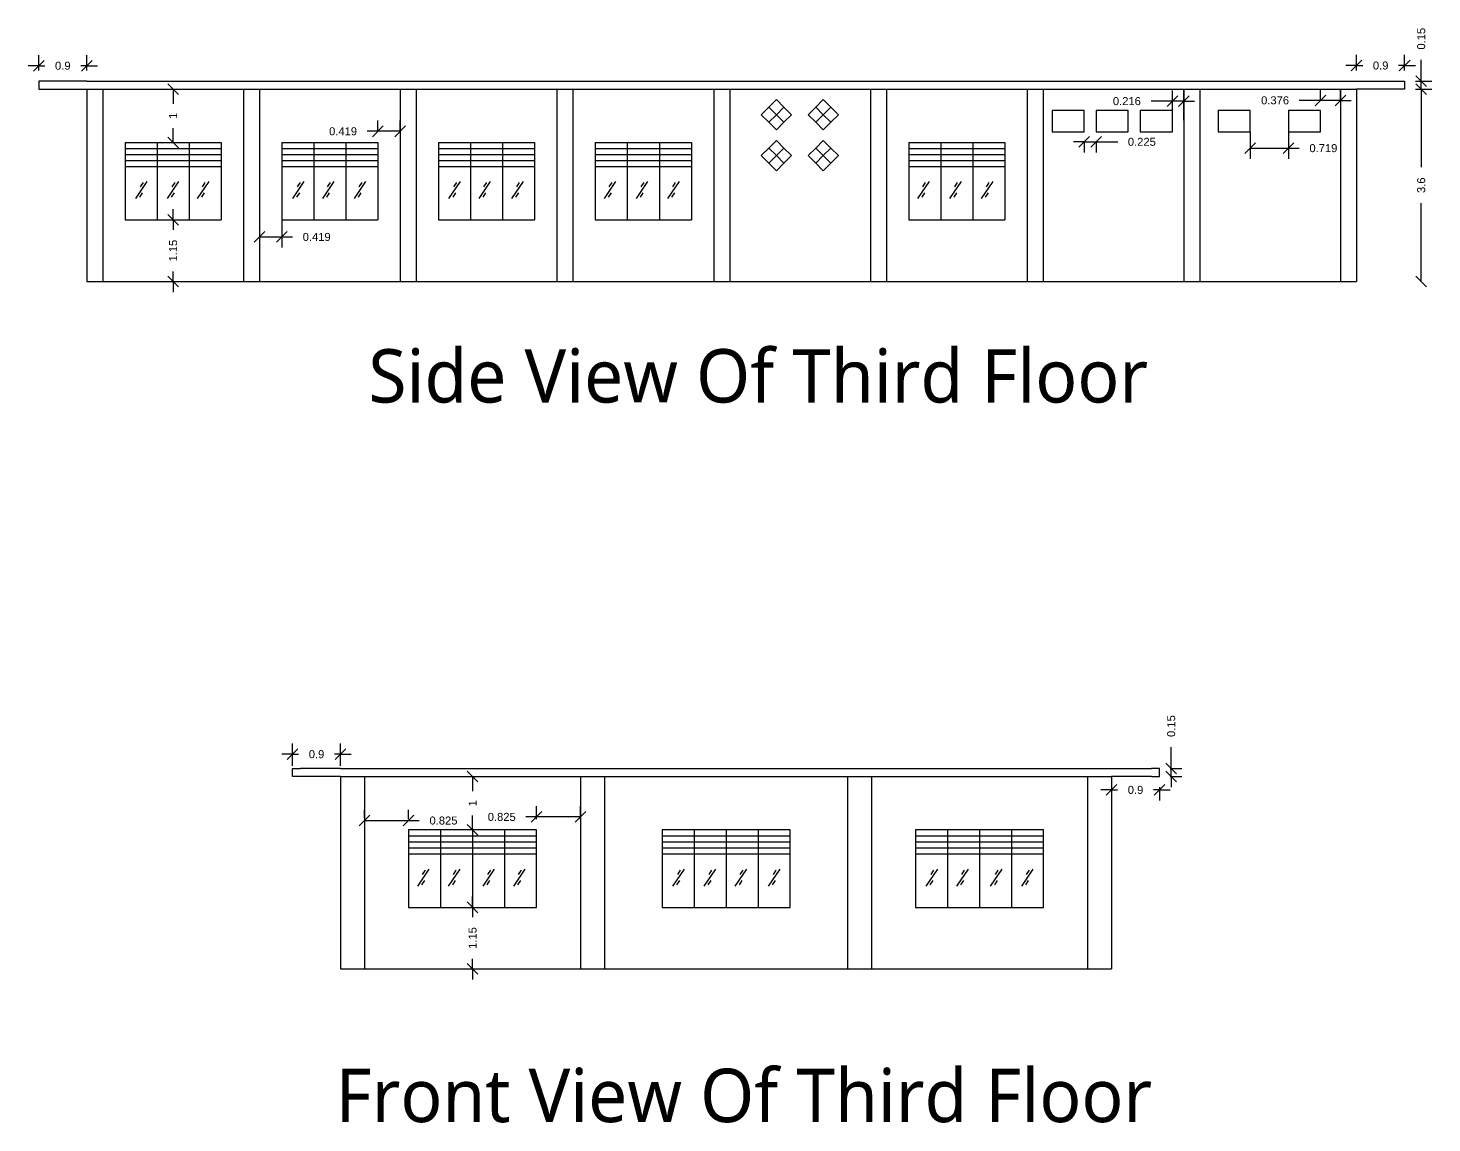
# Model space of a CAD drawing. Header units: millimetres. Extents: x 4123.3 to 4149.6, y 1802.2 to 1846.1.
# Drawn here: x 4123.33 to 4149.64, y 1802.24 to 1822.74 of the extents above; entities that cross this region are included whole.
import ezdxf

# ---------------------------------------------------------------- set-up
doc = ezdxf.new("R2010")
doc.units = ezdxf.units.MM
doc.styles.add('Annotative', font='arial.ttf')
doc.styles.get("Standard").update_dxf_attribs({"font": 'arial.ttf'})
doc.dimstyles.new('Dim 2', dxfattribs={"dimtxt": 0.15, "dimasz": 0.2, "dimexe": 0.2, "dimexo": 0.2, "dimgap": 0.2, "dimtad": 0, "dimdec": 3, "dimdsep": 46, "dimtxsty": 'Annotative', "dimblk": 'OBLIQUE', "dimcen": 1, "dimadec": 0, "dimazin": 0, "dimtfac": 1, "dimtdec": 3, "dimtmove": 0, "dimatfit": 3, "dimfxl": 1, "dimarcsym": 0})

# ---------------------------------------------------------------- blocks, each defined once
blk = doc.blocks.new('_Oblique')
at = {"color": 0, "linetype": 'ByBlock', "lineweight": -2}
blk.add_line((-0.5, -0.5), (0.5, 0.5), dxfattribs=at)
blk = doc.blocks.new('*D83')
at = {"color": 0, "lineweight": -2, "transparency": 16777216}
for p, q in [((4126.047, 1819.151), (4126.047, 1819.351)), ((4126.047, 1819.151), (4126.047, 1818.964)), ((4126.047, 1818.001), (4126.047, 1818.187)), ((4126.047, 1818.001), (4126.047, 1817.801))]:
    blk.add_line(p, q, dxfattribs=at)
at = {"layer": 'Defpoints', "color": 0, "transparency": 16777216}
for p in [(4126.047, 1819.151), (4126.047, 1818.001), (4126.047, 1818.001)]:
    blk.add_point(p, dxfattribs=at)
at = {"color": 0, "lineweight": -2, "transparency": 16777216, "xscale": 0.2, "yscale": 0.2, "zscale": 0.2}
for p, rotation in [((4126.047, 1819.151), 270), ((4126.047, 1818.001), 90)]:
    blk.add_blockref('_Oblique', p, dxfattribs=dict(at, rotation=rotation))
at = {"color": 0, "transparency": 16777216, "insert": (4126.047, 1818.576), "char_height": 0.15, "attachment_point": 5, "rotation": 90, "style": 'Annotative'}
blk.add_mtext('1.15', dxfattribs=at)
blk = doc.blocks.new('*D66')
at = {"color": 0, "lineweight": -2, "transparency": 16777216}
for p, q in [((4126.047, 1821.601), (4126.047, 1821.328)), ((4126.047, 1820.601), (4126.047, 1820.873))]:
    blk.add_line(p, q, dxfattribs=at)
at = {"layer": 'Defpoints', "color": 0, "transparency": 16777216}
for p in [(4126.047, 1821.601), (4126.047, 1821.601), (4126.047, 1820.601)]:
    blk.add_point(p, dxfattribs=at)
at = {"color": 0, "lineweight": -2, "transparency": 16777216, "xscale": 0.2, "yscale": 0.2, "zscale": 0.2}
for p, rotation in [((4126.047, 1821.601), 90), ((4126.047, 1820.601), 270)]:
    blk.add_blockref('_Oblique', p, dxfattribs=dict(at, rotation=rotation))
at = {"color": 0, "transparency": 16777216, "insert": (4126.047, 1821.101), "char_height": 0.15, "attachment_point": 5, "rotation": 90, "style": 'Annotative'}
blk.add_mtext('1', dxfattribs=at)
blk = doc.blocks.new('*D67')
at = {"color": 0, "lineweight": -2, "transparency": 16777216}
for p, q in [((4123.529, 1821.951), (4123.529, 1822.239)), ((4124.429, 1821.951), (4124.429, 1822.239)), ((4123.529, 1822.039), (4123.329, 1822.039)), ((4123.529, 1822.039), (4123.642, 1822.039)), ((4124.429, 1822.039), (4124.315, 1822.039)), ((4124.429, 1822.039), (4124.629, 1822.039))]:
    blk.add_line(p, q, dxfattribs=at)
at = {"layer": 'Defpoints', "color": 0, "transparency": 16777216}
for p in [(4123.529, 1822.039), (4123.529, 1821.751), (4124.429, 1821.751)]:
    blk.add_point(p, dxfattribs=at)
at = {"color": 0, "lineweight": -2, "transparency": 16777216, "xscale": 0.2, "yscale": 0.2, "zscale": 0.2}
blk.add_blockref('_Oblique', (4123.529, 1822.039), dxfattribs=at)
at = {"color": 0, "lineweight": -2, "transparency": 16777216, "xscale": 0.2, "yscale": 0.2, "zscale": 0.2, "rotation": 180}
blk.add_blockref('_Oblique', (4124.429, 1822.039), dxfattribs=at)
at = {"color": 0, "transparency": 16777216, "insert": (4123.979, 1822.039), "char_height": 0.15, "attachment_point": 5, "style": 'Annotative'}
blk.add_mtext('0.9', dxfattribs=at)
blk = doc.blocks.new('*D68')
at = {"color": 0, "lineweight": -2, "transparency": 16777216}
for p, q in [((4148.229, 1821.951), (4148.229, 1822.243)), ((4149.129, 1821.951), (4149.129, 1822.243)), ((4148.229, 1822.043), (4148.029, 1822.043)), ((4148.229, 1822.043), (4148.342, 1822.043)), ((4149.129, 1822.043), (4149.015, 1822.043)), ((4149.129, 1822.043), (4149.329, 1822.043))]:
    blk.add_line(p, q, dxfattribs=at)
at = {"layer": 'Defpoints', "color": 0, "transparency": 16777216}
for p in [(4149.129, 1822.043), (4148.229, 1821.751), (4149.129, 1821.751)]:
    blk.add_point(p, dxfattribs=at)
at = {"color": 0, "lineweight": -2, "transparency": 16777216, "xscale": 0.2, "yscale": 0.2, "zscale": 0.2}
blk.add_blockref('_Oblique', (4148.229, 1822.043), dxfattribs=at)
at = {"color": 0, "lineweight": -2, "transparency": 16777216, "xscale": 0.2, "yscale": 0.2, "zscale": 0.2, "rotation": 180}
blk.add_blockref('_Oblique', (4149.129, 1822.043), dxfattribs=at)
at = {"color": 0, "transparency": 16777216, "insert": (4148.679, 1822.043), "char_height": 0.15, "attachment_point": 5, "style": 'Annotative'}
blk.add_mtext('0.9', dxfattribs=at)
blk = doc.blocks.new('*D69')
at = {"color": 0, "lineweight": -2, "transparency": 16777216}
for p, q in [((4149.44, 1821.751), (4149.44, 1822.151)), ((4149.329, 1821.751), (4149.64, 1821.751)), ((4149.329, 1821.601), (4149.64, 1821.601)), ((4149.44, 1821.601), (4149.44, 1821.751)), ((4149.44, 1821.601), (4149.44, 1821.401))]:
    blk.add_line(p, q, dxfattribs=at)
at = {"layer": 'Defpoints', "color": 0, "transparency": 16777216}
for p in [(4149.129, 1821.751), (4149.129, 1821.601), (4149.44, 1821.751)]:
    blk.add_point(p, dxfattribs=at)
at = {"color": 0, "lineweight": -2, "transparency": 16777216, "xscale": 0.2, "yscale": 0.2, "zscale": 0.2}
for p, rotation in [((4149.44, 1821.751), 270), ((4149.44, 1821.601), 90)]:
    blk.add_blockref('_Oblique', p, dxfattribs=dict(at, rotation=rotation))
at = {"color": 0, "transparency": 16777216, "insert": (4149.44, 1822.546), "char_height": 0.15, "attachment_point": 5, "rotation": 90, "style": 'Annotative'}
blk.add_mtext('0.15', dxfattribs=at)
blk = doc.blocks.new('*D49')
at = {"color": 0, "lineweight": -2, "transparency": 16777216}
for p, q in [((4149.44, 1821.601), (4149.44, 1820.137)), ((4149.44, 1818.001), (4149.44, 1819.464))]:
    blk.add_line(p, q, dxfattribs=at)
at = {"layer": 'Defpoints', "color": 0, "transparency": 16777216}
for p in [(4149.44, 1821.601), (4149.44, 1818.001), (4149.44, 1818.001)]:
    blk.add_point(p, dxfattribs=at)
at = {"color": 0, "lineweight": -2, "transparency": 16777216, "xscale": 0.2, "yscale": 0.2, "zscale": 0.2}
for p, rotation in [((4149.44, 1821.601), 90), ((4149.44, 1818.001), 270)]:
    blk.add_blockref('_Oblique', p, dxfattribs=dict(at, rotation=rotation))
at = {"color": 0, "transparency": 16777216, "insert": (4149.44, 1819.801), "char_height": 0.15, "attachment_point": 5, "rotation": 90, "style": 'Annotative'}
blk.add_mtext('3.6', dxfattribs=at)
blk = doc.blocks.new('*D70')
at = {"color": 0, "lineweight": -2, "transparency": 16777216}
for p, q in [((4127.666, 1819.951), (4127.666, 1818.632)), ((4128.085, 1819.951), (4128.085, 1818.632)), ((4127.666, 1818.832), (4128.085, 1818.832)), ((4128.085, 1818.832), (4128.285, 1818.832))]:
    blk.add_line(p, q, dxfattribs=at)
at = {"layer": 'Defpoints', "color": 0, "transparency": 16777216}
for p in [(4127.666, 1820.151), (4128.085, 1820.151), (4128.085, 1818.832)]:
    blk.add_point(p, dxfattribs=at)
at = {"color": 0, "lineweight": -2, "transparency": 16777216, "xscale": 0.2, "yscale": 0.2, "zscale": 0.2, "rotation": 180}
blk.add_blockref('_Oblique', (4127.666, 1818.832), dxfattribs=at)
at = {"color": 0, "lineweight": -2, "transparency": 16777216, "xscale": 0.2, "yscale": 0.2, "zscale": 0.2}
blk.add_blockref('_Oblique', (4128.085, 1818.832), dxfattribs=at)
at = {"color": 0, "transparency": 16777216, "insert": (4128.738, 1818.832), "char_height": 0.15, "attachment_point": 5, "style": 'Annotative'}
blk.add_mtext('0.419', dxfattribs=at)
blk = doc.blocks.new('*D71')
at = {"color": 0, "lineweight": -2, "transparency": 16777216}
for p, q in [((4129.885, 1820.801), (4129.885, 1821.011)), ((4130.304, 1820.806), (4130.304, 1821.011)), ((4129.885, 1820.811), (4129.685, 1820.811)), ((4130.304, 1820.811), (4129.885, 1820.811))]:
    blk.add_line(p, q, dxfattribs=at)
at = {"layer": 'Defpoints', "color": 0, "transparency": 16777216}
for p in [(4129.885, 1820.811), (4129.885, 1820.601), (4130.304, 1820.606)]:
    blk.add_point(p, dxfattribs=at)
at = {"color": 0, "lineweight": -2, "transparency": 16777216, "xscale": 0.2, "yscale": 0.2, "zscale": 0.2, "rotation": 180}
blk.add_blockref('_Oblique', (4129.885, 1820.811), dxfattribs=at)
at = {"color": 0, "lineweight": -2, "transparency": 16777216, "xscale": 0.2, "yscale": 0.2, "zscale": 0.2}
blk.add_blockref('_Oblique', (4130.304, 1820.811), dxfattribs=at)
at = {"color": 0, "transparency": 16777216, "insert": (4129.232, 1820.811), "char_height": 0.15, "attachment_point": 5, "style": 'Annotative'}
blk.add_mtext('0.419', dxfattribs=at)
blk = doc.blocks.new('*D72')
at = {"color": 0, "lineweight": -2, "transparency": 16777216}
for p, q in [((4143.125, 1820.614), (4142.925, 1820.614)), ((4143.125, 1820.614), (4143.35, 1820.614)), ((4143.125, 1820.601), (4143.125, 1820.414)), ((4143.35, 1820.614), (4143.75, 1820.614)), ((4143.35, 1820.601), (4143.35, 1820.414))]:
    blk.add_line(p, q, dxfattribs=at)
at = {"layer": 'Defpoints', "color": 0, "transparency": 16777216}
for p in [(4143.125, 1820.801), (4143.35, 1820.801), (4143.35, 1820.614)]:
    blk.add_point(p, dxfattribs=at)
at = {"color": 0, "lineweight": -2, "transparency": 16777216, "xscale": 0.2, "yscale": 0.2, "zscale": 0.2}
blk.add_blockref('_Oblique', (4143.125, 1820.614), dxfattribs=at)
at = {"color": 0, "lineweight": -2, "transparency": 16777216, "xscale": 0.2, "yscale": 0.2, "zscale": 0.2, "rotation": 180}
blk.add_blockref('_Oblique', (4143.35, 1820.614), dxfattribs=at)
at = {"color": 0, "transparency": 16777216, "insert": (4144.203, 1820.614), "char_height": 0.15, "attachment_point": 5, "style": 'Annotative'}
blk.add_mtext('0.225', dxfattribs=at)
blk = doc.blocks.new('*D73')
at = {"color": 0, "lineweight": -2, "transparency": 16777216}
for p, q in [((4144.775, 1821.001), (4144.775, 1821.576)), ((4144.991, 1821.019), (4144.991, 1821.576)), ((4144.775, 1821.376), (4144.375, 1821.376)), ((4144.991, 1821.376), (4144.775, 1821.376)), ((4144.991, 1821.376), (4145.191, 1821.376))]:
    blk.add_line(p, q, dxfattribs=at)
at = {"layer": 'Defpoints', "color": 0, "transparency": 16777216}
for p in [(4144.775, 1821.376), (4144.775, 1820.801), (4144.991, 1820.819)]:
    blk.add_point(p, dxfattribs=at)
at = {"color": 0, "lineweight": -2, "transparency": 16777216, "xscale": 0.2, "yscale": 0.2, "zscale": 0.2}
blk.add_blockref('_Oblique', (4144.775, 1821.376), dxfattribs=at)
at = {"color": 0, "lineweight": -2, "transparency": 16777216, "xscale": 0.2, "yscale": 0.2, "zscale": 0.2, "rotation": 180}
blk.add_blockref('_Oblique', (4144.991, 1821.376), dxfattribs=at)
at = {"color": 0, "transparency": 16777216, "insert": (4143.922, 1821.376), "char_height": 0.15, "attachment_point": 5, "style": 'Annotative'}
blk.add_mtext('0.216', dxfattribs=at)
blk = doc.blocks.new('*D74')
at = {"color": 0, "lineweight": -2, "transparency": 16777216}
for p, q in [((4146.233, 1820.801), (4146.233, 1820.295)), ((4146.953, 1820.801), (4146.953, 1820.295)), ((4146.233, 1820.495), (4146.953, 1820.495)), ((4146.953, 1820.495), (4147.153, 1820.495))]:
    blk.add_line(p, q, dxfattribs=at)
at = {"layer": 'Defpoints', "color": 0, "transparency": 16777216}
for p in [(4146.233, 1821.001), (4146.953, 1821.001), (4146.953, 1820.495)]:
    blk.add_point(p, dxfattribs=at)
at = {"color": 0, "lineweight": -2, "transparency": 16777216, "xscale": 0.2, "yscale": 0.2, "zscale": 0.2, "rotation": 180}
blk.add_blockref('_Oblique', (4146.233, 1820.495), dxfattribs=at)
at = {"color": 0, "lineweight": -2, "transparency": 16777216, "xscale": 0.2, "yscale": 0.2, "zscale": 0.2}
blk.add_blockref('_Oblique', (4146.953, 1820.495), dxfattribs=at)
at = {"color": 0, "transparency": 16777216, "insert": (4147.606, 1820.495), "char_height": 0.15, "attachment_point": 5, "style": 'Annotative'}
blk.add_mtext('0.719', dxfattribs=at)
blk = doc.blocks.new('*D75')
at = {"color": 0, "lineweight": -2, "transparency": 16777216}
for p, q in [((4147.553, 1821.401), (4147.553, 1821.591)), ((4147.929, 1821.401), (4147.929, 1821.591)), ((4147.553, 1821.391), (4147.153, 1821.391)), ((4147.929, 1821.391), (4147.553, 1821.391)), ((4147.929, 1821.391), (4148.129, 1821.391))]:
    blk.add_line(p, q, dxfattribs=at)
at = {"layer": 'Defpoints', "color": 0, "transparency": 16777216}
for p in [(4147.553, 1821.391), (4147.553, 1821.201), (4147.929, 1821.201)]:
    blk.add_point(p, dxfattribs=at)
at = {"color": 0, "lineweight": -2, "transparency": 16777216, "xscale": 0.2, "yscale": 0.2, "zscale": 0.2}
blk.add_blockref('_Oblique', (4147.553, 1821.391), dxfattribs=at)
at = {"color": 0, "lineweight": -2, "transparency": 16777216, "xscale": 0.2, "yscale": 0.2, "zscale": 0.2, "rotation": 180}
blk.add_blockref('_Oblique', (4147.929, 1821.391), dxfattribs=at)
at = {"color": 0, "transparency": 16777216, "insert": (4146.7, 1821.391), "char_height": 0.15, "attachment_point": 5, "style": 'Annotative'}
blk.add_mtext('0.376', dxfattribs=at)
blk = doc.blocks.new('*D76')
at = {"color": 0, "lineweight": -2, "transparency": 16777216}
for p, q in [((4131.66, 1806.275), (4131.66, 1806.475)), ((4131.66, 1806.275), (4131.66, 1806.088)), ((4131.66, 1805.125), (4131.66, 1805.311)), ((4131.66, 1805.125), (4131.66, 1804.925))]:
    blk.add_line(p, q, dxfattribs=at)
at = {"layer": 'Defpoints', "color": 0, "transparency": 16777216}
for p in [(4131.66, 1806.275), (4131.66, 1805.125), (4131.66, 1805.125)]:
    blk.add_point(p, dxfattribs=at)
at = {"color": 0, "lineweight": -2, "transparency": 16777216, "xscale": 0.2, "yscale": 0.2, "zscale": 0.2}
for p, rotation in [((4131.66, 1806.275), 270), ((4131.66, 1805.125), 90)]:
    blk.add_blockref('_Oblique', p, dxfattribs=dict(at, rotation=rotation))
at = {"color": 0, "transparency": 16777216, "insert": (4131.66, 1805.7), "char_height": 0.15, "attachment_point": 5, "rotation": 90, "style": 'Annotative'}
blk.add_mtext('1.15', dxfattribs=at)
blk = doc.blocks.new('*D77')
at = {"color": 0, "lineweight": -2, "transparency": 16777216}
for p, q in [((4131.66, 1808.725), (4131.66, 1808.452)), ((4131.66, 1807.725), (4131.66, 1807.997))]:
    blk.add_line(p, q, dxfattribs=at)
at = {"layer": 'Defpoints', "color": 0, "transparency": 16777216}
for p in [(4131.66, 1808.725), (4131.66, 1808.725), (4131.66, 1807.725)]:
    blk.add_point(p, dxfattribs=at)
at = {"color": 0, "lineweight": -2, "transparency": 16777216, "xscale": 0.2, "yscale": 0.2, "zscale": 0.2}
for p, rotation in [((4131.66, 1808.725), 90), ((4131.66, 1807.725), 270)]:
    blk.add_blockref('_Oblique', p, dxfattribs=dict(at, rotation=rotation))
at = {"color": 0, "transparency": 16777216, "insert": (4131.66, 1808.225), "char_height": 0.15, "attachment_point": 5, "rotation": 90, "style": 'Annotative'}
blk.add_mtext('1', dxfattribs=at)
blk = doc.blocks.new('*D78')
at = {"color": 0, "lineweight": -2, "transparency": 16777216}
for p, q in [((4132.86, 1807.925), (4132.86, 1808.168)), ((4133.685, 1807.925), (4133.685, 1808.168)), ((4132.86, 1807.968), (4132.66, 1807.968)), ((4133.685, 1807.968), (4132.86, 1807.968))]:
    blk.add_line(p, q, dxfattribs=at)
at = {"layer": 'Defpoints', "color": 0, "transparency": 16777216}
for p in [(4132.86, 1807.968), (4132.86, 1807.725), (4133.685, 1807.725)]:
    blk.add_point(p, dxfattribs=at)
at = {"color": 0, "lineweight": -2, "transparency": 16777216, "xscale": 0.2, "yscale": 0.2, "zscale": 0.2, "rotation": 180}
blk.add_blockref('_Oblique', (4132.86, 1807.968), dxfattribs=at)
at = {"color": 0, "lineweight": -2, "transparency": 16777216, "xscale": 0.2, "yscale": 0.2, "zscale": 0.2}
blk.add_blockref('_Oblique', (4133.685, 1807.968), dxfattribs=at)
at = {"color": 0, "transparency": 16777216, "insert": (4132.206, 1807.968), "char_height": 0.15, "attachment_point": 5, "style": 'Annotative'}
blk.add_mtext('0.825', dxfattribs=at)
blk = doc.blocks.new('*D79')
at = {"color": 0, "lineweight": -2, "transparency": 16777216}
for p, q in [((4129.635, 1807.944), (4129.635, 1808.1)), ((4129.635, 1807.9), (4130.46, 1807.9)), ((4130.46, 1807.925), (4130.46, 1808.1)), ((4130.46, 1807.9), (4130.66, 1807.9))]:
    blk.add_line(p, q, dxfattribs=at)
at = {"layer": 'Defpoints', "color": 0, "transparency": 16777216}
for p in [(4130.46, 1807.9), (4129.635, 1807.744), (4130.46, 1807.725)]:
    blk.add_point(p, dxfattribs=at)
at = {"color": 0, "lineweight": -2, "transparency": 16777216, "xscale": 0.2, "yscale": 0.2, "zscale": 0.2, "rotation": 180}
blk.add_blockref('_Oblique', (4129.635, 1807.9), dxfattribs=at)
at = {"color": 0, "lineweight": -2, "transparency": 16777216, "xscale": 0.2, "yscale": 0.2, "zscale": 0.2}
blk.add_blockref('_Oblique', (4130.46, 1807.9), dxfattribs=at)
at = {"color": 0, "transparency": 16777216, "insert": (4131.114, 1807.9), "char_height": 0.15, "attachment_point": 5, "style": 'Annotative'}
blk.add_mtext('0.825', dxfattribs=at)
blk = doc.blocks.new('*D80')
at = {"color": 0, "lineweight": -2, "transparency": 16777216}
for p, q in [((4128.285, 1808.925), (4128.285, 1809.343)), ((4129.185, 1808.925), (4129.185, 1809.343)), ((4128.285, 1809.143), (4128.085, 1809.143)), ((4128.285, 1809.143), (4128.398, 1809.143)), ((4129.185, 1809.143), (4129.072, 1809.143)), ((4129.185, 1809.143), (4129.385, 1809.143))]:
    blk.add_line(p, q, dxfattribs=at)
at = {"layer": 'Defpoints', "color": 0, "transparency": 16777216}
for p in [(4128.285, 1809.143), (4128.285, 1808.725), (4129.185, 1808.725)]:
    blk.add_point(p, dxfattribs=at)
at = {"color": 0, "lineweight": -2, "transparency": 16777216, "xscale": 0.2, "yscale": 0.2, "zscale": 0.2}
blk.add_blockref('_Oblique', (4128.285, 1809.143), dxfattribs=at)
at = {"color": 0, "lineweight": -2, "transparency": 16777216, "xscale": 0.2, "yscale": 0.2, "zscale": 0.2, "rotation": 180}
blk.add_blockref('_Oblique', (4129.185, 1809.143), dxfattribs=at)
at = {"color": 0, "transparency": 16777216, "insert": (4128.735, 1809.143), "char_height": 0.15, "attachment_point": 5, "style": 'Annotative'}
blk.add_mtext('0.9', dxfattribs=at)
blk = doc.blocks.new('*D81')
at = {"color": 0, "lineweight": -2, "transparency": 16777216}
for p, q in [((4143.635, 1808.474), (4143.435, 1808.474)), ((4143.635, 1808.525), (4143.635, 1808.274)), ((4143.635, 1808.474), (4143.748, 1808.474)), ((4144.535, 1808.474), (4144.422, 1808.474)), ((4144.535, 1808.525), (4144.535, 1808.274)), ((4144.535, 1808.474), (4144.735, 1808.474))]:
    blk.add_line(p, q, dxfattribs=at)
at = {"layer": 'Defpoints', "color": 0, "transparency": 16777216}
for p in [(4143.635, 1808.725), (4144.535, 1808.725), (4144.535, 1808.474)]:
    blk.add_point(p, dxfattribs=at)
at = {"color": 0, "lineweight": -2, "transparency": 16777216, "xscale": 0.2, "yscale": 0.2, "zscale": 0.2}
blk.add_blockref('_Oblique', (4143.635, 1808.474), dxfattribs=at)
at = {"color": 0, "lineweight": -2, "transparency": 16777216, "xscale": 0.2, "yscale": 0.2, "zscale": 0.2, "rotation": 180}
blk.add_blockref('_Oblique', (4144.535, 1808.474), dxfattribs=at)
at = {"color": 0, "transparency": 16777216, "insert": (4144.085, 1808.474), "char_height": 0.15, "attachment_point": 5, "style": 'Annotative'}
blk.add_mtext('0.9', dxfattribs=at)
blk = doc.blocks.new('*D82')
at = {"color": 0, "lineweight": -2, "transparency": 16777216}
for p, q in [((4144.754, 1808.875), (4144.754, 1809.275)), ((4144.735, 1808.875), (4144.954, 1808.875)), ((4144.735, 1808.725), (4144.954, 1808.725)), ((4144.754, 1808.725), (4144.754, 1808.875)), ((4144.754, 1808.725), (4144.754, 1808.525))]:
    blk.add_line(p, q, dxfattribs=at)
at = {"layer": 'Defpoints', "color": 0, "transparency": 16777216}
for p in [(4144.535, 1808.875), (4144.535, 1808.725), (4144.754, 1808.875)]:
    blk.add_point(p, dxfattribs=at)
at = {"color": 0, "lineweight": -2, "transparency": 16777216, "xscale": 0.2, "yscale": 0.2, "zscale": 0.2}
for p, rotation in [((4144.754, 1808.875), 270), ((4144.754, 1808.725), 90)]:
    blk.add_blockref('_Oblique', p, dxfattribs=dict(at, rotation=rotation))
at = {"color": 0, "transparency": 16777216, "insert": (4144.754, 1809.67), "char_height": 0.15, "attachment_point": 5, "rotation": 90, "style": 'Annotative'}
blk.add_mtext('0.15', dxfattribs=at)

msp = doc.modelspace()

# ---------------------------------------------------------------- linework, layer by layer
for p, q in [((4124.4285, 1821.7507), (4123.5285, 1821.7507)), ((4123.5285, 1821.7507), (4123.5285, 1821.6007)), ((4123.5285, 1821.6007), (4124.4285, 1821.6007)), ((4124.4285, 1821.7507), (4148.2285, 1821.7507)), ((4124.4285, 1821.6007), (4124.4285, 1818.0007)), ((4124.4285, 1821.6007), (4148.2285, 1821.6007)), ((4124.7285, 1821.6007), (4124.7285, 1818.0007)), ((4127.366, 1821.6007), (4127.366, 1818.0007)), ((4127.666, 1821.6007), (4127.666, 1818.0007)), ((4130.3035, 1821.6007), (4130.3035, 1818.0007)), ((4130.6035, 1821.6007), (4130.6035, 1818.0007)), ((4133.241, 1821.6007), (4133.241, 1818.0007)), ((4133.541, 1821.6007), (4133.541, 1818.0007)), ((4136.1785, 1821.6007), (4136.1785, 1818.0007)), ((4136.4785, 1821.6007), (4136.4785, 1818.0007)), ((4139.116, 1821.6007), (4139.116, 1818.0007)), ((4139.416, 1821.6007), (4139.416, 1818.0007)), ((4142.0535, 1821.6007), (4142.0535, 1818.0007)), ((4142.3535, 1821.6007), (4142.3535, 1818.0007)), ((4144.991, 1821.6007), (4144.991, 1818.0007)), ((4145.291, 1821.6007), (4145.291, 1818.0007)), ((4147.9285, 1821.6007), (4147.9285, 1818.0007)), ((4148.2285, 1821.7507), (4149.1285, 1821.7507)), ((4148.2285, 1821.6007), (4148.2285, 1818.0007)), ((4149.1285, 1821.6007), (4148.2285, 1821.6007)), ((4149.1285, 1821.7507), (4149.1285, 1821.6007)), ((4125.1473, 1820.6007), (4126.9473, 1820.6007)), ((4125.1473, 1820.6007), (4125.1473, 1819.1507)), ((4125.1473, 1820.4882), (4126.9473, 1820.4882)), ((4125.7473, 1820.6007), (4125.7473, 1819.1507)), ((4126.3473, 1820.6007), (4126.3473, 1819.1507)), ((4126.9473, 1820.6007), (4126.9473, 1819.1507)), ((4128.0848, 1820.6007), (4129.8848, 1820.6007)), ((4128.0848, 1820.6007), (4128.0848, 1819.1507)), ((4128.0848, 1820.4882), (4129.8848, 1820.4882)), ((4128.6848, 1820.6007), (4128.6848, 1819.1507)), ((4129.2848, 1820.6007), (4129.2848, 1819.1507)), ((4129.8848, 1820.6007), (4129.8848, 1819.1507)), ((4131.0223, 1820.6007), (4132.8223, 1820.6007)), ((4131.0223, 1820.6007), (4131.0223, 1819.1507)), ((4131.0223, 1820.4882), (4132.8223, 1820.4882)), ((4131.6223, 1820.6007), (4131.6223, 1819.1507)), ((4132.2223, 1820.6007), (4132.2223, 1819.1507)), ((4132.8223, 1820.6007), (4132.8223, 1819.1507)), ((4133.9598, 1820.6007), (4135.7598, 1820.6007)), ((4133.9598, 1820.6007), (4133.9598, 1819.1507)), ((4133.9598, 1820.4882), (4135.7598, 1820.4882)), ((4134.5598, 1820.6007), (4134.5598, 1819.1507)), ((4135.1598, 1820.6007), (4135.1598, 1819.1507)), ((4135.7598, 1820.6007), (4135.7598, 1819.1507)), ((4139.8348, 1820.6007), (4141.6348, 1820.6007)), ((4139.8348, 1820.6007), (4139.8348, 1819.1507)), ((4139.8348, 1820.4882), (4141.6348, 1820.4882)), ((4140.4348, 1820.6007), (4140.4348, 1819.1507)), ((4141.0348, 1820.6007), (4141.0348, 1819.1507)), ((4141.6348, 1820.6007), (4141.6348, 1819.1507)), ((4125.1473, 1820.3757), (4126.9473, 1820.3757)), ((4125.1473, 1820.2632), (4126.9473, 1820.2632)), ((4128.0848, 1820.3757), (4129.8848, 1820.3757)), ((4128.0848, 1820.2632), (4129.8848, 1820.2632)), ((4131.0223, 1820.3757), (4132.8223, 1820.3757)), ((4131.0223, 1820.2632), (4132.8223, 1820.2632)), ((4133.9598, 1820.3757), (4135.7598, 1820.3757)), ((4133.9598, 1820.2632), (4135.7598, 1820.2632)), ((4139.8348, 1820.3757), (4141.6348, 1820.3757)), ((4139.8348, 1820.2632), (4141.6348, 1820.2632)), ((4125.1473, 1820.1507), (4126.9473, 1820.1507)), ((4128.0848, 1820.1507), (4129.8848, 1820.1507)), ((4131.0223, 1820.1507), (4132.8223, 1820.1507)), ((4133.9598, 1820.1507), (4135.7598, 1820.1507)), ((4139.8348, 1820.1507), (4141.6348, 1820.1507)), ((4125.3458, 1819.5498), (4125.5608, 1819.8715)), ((4125.436, 1819.7711), (4125.4897, 1819.8515)), ((4125.9403, 1819.5498), (4126.1553, 1819.8715)), ((4126.0305, 1819.7711), (4126.0842, 1819.8515)), ((4126.5061, 1819.5498), (4126.7211, 1819.8715)), ((4126.5963, 1819.7711), (4126.65, 1819.8515)), ((4128.2891, 1819.5498), (4128.5041, 1819.8715)), ((4128.3793, 1819.7711), (4128.433, 1819.8515)), ((4128.851, 1819.5498), (4129.066, 1819.8715)), ((4128.9412, 1819.7711), (4128.9949, 1819.8515)), ((4129.4434, 1819.5498), (4129.6585, 1819.8715)), ((4129.5336, 1819.7711), (4129.5874, 1819.8515)), ((4131.2176, 1819.5498), (4131.4326, 1819.8715)), ((4131.3078, 1819.7711), (4131.3615, 1819.8515)), ((4131.7805, 1819.5498), (4131.9956, 1819.8715)), ((4131.8707, 1819.7711), (4131.9245, 1819.8515)), ((4132.3964, 1819.5498), (4132.6115, 1819.8715)), ((4132.4866, 1819.7711), (4132.5404, 1819.8515)), ((4134.1305, 1819.5498), (4134.3456, 1819.8715)), ((4134.2207, 1819.7711), (4134.2745, 1819.8515)), ((4134.7294, 1819.5498), (4134.9445, 1819.8715)), ((4134.8196, 1819.7711), (4134.8734, 1819.8515)), ((4135.3196, 1819.5498), (4135.5347, 1819.8715)), ((4135.4098, 1819.7711), (4135.4636, 1819.8515)), ((4140.0073, 1819.5498), (4140.2223, 1819.8715)), ((4140.0975, 1819.7711), (4140.1512, 1819.8515)), ((4140.6069, 1819.5498), (4140.822, 1819.8715)), ((4140.6971, 1819.7711), (4140.7509, 1819.8515)), ((4141.1993, 1819.5498), (4141.4143, 1819.8715)), ((4141.2895, 1819.7711), (4141.3432, 1819.8515)), ((4125.422, 1819.5778), (4125.4758, 1819.6582)), ((4126.0165, 1819.5778), (4126.0703, 1819.6582)), ((4126.5823, 1819.5778), (4126.6361, 1819.6582)), ((4128.3653, 1819.5778), (4128.4191, 1819.6582)), ((4128.9272, 1819.5778), (4128.981, 1819.6582)), ((4129.5197, 1819.5778), (4129.5734, 1819.6582)), ((4131.2938, 1819.5778), (4131.3476, 1819.6582)), ((4131.8568, 1819.5778), (4131.9106, 1819.6582)), ((4132.4727, 1819.5778), (4132.5265, 1819.6582)), ((4134.2068, 1819.5778), (4134.2606, 1819.6582)), ((4134.8057, 1819.5778), (4134.8594, 1819.6582)), ((4135.3959, 1819.5778), (4135.4496, 1819.6582)), ((4140.0835, 1819.5778), (4140.1373, 1819.6582)), ((4140.6832, 1819.5778), (4140.7369, 1819.6582)), ((4141.2755, 1819.5778), (4141.3293, 1819.6582)), ((4125.1473, 1819.1507), (4126.9473, 1819.1507)), ((4128.0848, 1819.1507), (4129.8848, 1819.1507)), ((4131.0223, 1819.1507), (4132.8223, 1819.1507)), ((4133.9598, 1819.1507), (4135.7598, 1819.1507)), ((4139.8348, 1819.1507), (4141.6348, 1819.1507)), ((4124.4285, 1818.0007), (4148.2285, 1818.0007)), ((4128.285, 1808.7247), (4128.285, 1808.8747)), ((4128.285, 1808.8747), (4128.435, 1808.8747)), ((4129.185, 1808.7247), (4128.285, 1808.7247)), ((4129.185, 1808.8747), (4128.435, 1808.8747)), ((4129.185, 1808.7247), (4128.435, 1808.7247)), ((4129.185, 1808.8747), (4143.635, 1808.8747)), ((4129.185, 1808.7247), (4129.185, 1805.1247)), ((4129.185, 1808.7247), (4143.635, 1808.7247)), ((4129.635, 1808.7247), (4129.635, 1805.1247)), ((4133.685, 1808.7247), (4133.685, 1805.1247)), ((4134.135, 1808.7247), (4134.135, 1805.1247)), ((4138.685, 1808.7247), (4138.685, 1805.1247)), ((4139.135, 1808.7247), (4139.135, 1805.1247)), ((4143.185, 1808.7247), (4143.185, 1805.1247)), ((4143.635, 1808.8747), (4144.385, 1808.8747)), ((4143.635, 1808.7247), (4143.635, 1805.1247)), ((4144.385, 1808.7247), (4143.635, 1808.7247)), ((4144.535, 1808.8747), (4144.385, 1808.8747)), ((4144.385, 1808.7247), (4144.535, 1808.7247)), ((4144.535, 1808.7247), (4144.535, 1808.8747)), ((4130.46, 1807.7247), (4130.46, 1806.2747)), ((4132.86, 1807.7247), (4130.46, 1807.7247)), ((4130.46, 1807.6122), (4132.86, 1807.6122)), ((4131.06, 1807.7247), (4131.06, 1806.2747)), ((4131.66, 1807.7247), (4131.66, 1806.2747)), ((4132.26, 1807.7247), (4132.26, 1806.2747)), ((4135.21, 1807.7247), (4135.21, 1806.2747)), ((4137.61, 1807.7247), (4135.21, 1807.7247)), ((4135.21, 1807.6122), (4137.61, 1807.6122)), ((4135.81, 1807.7247), (4135.81, 1806.2747)), ((4136.41, 1807.7247), (4136.41, 1806.2747)), ((4137.01, 1807.7247), (4137.01, 1806.2747)), ((4139.96, 1807.7247), (4139.96, 1806.2747)), ((4142.36, 1807.7247), (4139.96, 1807.7247)), ((4139.96, 1807.6122), (4142.36, 1807.6122)), ((4140.56, 1807.7247), (4140.56, 1806.2747)), ((4141.16, 1807.7247), (4141.16, 1806.2747)), ((4141.76, 1807.7247), (4141.76, 1806.2747)), ((4130.46, 1807.4997), (4132.86, 1807.4997)), ((4130.46, 1807.3872), (4132.86, 1807.3872)), ((4135.21, 1807.4997), (4137.61, 1807.4997)), ((4135.21, 1807.3872), (4137.61, 1807.3872)), ((4139.96, 1807.4997), (4142.36, 1807.4997)), ((4139.96, 1807.3872), (4142.36, 1807.3872)), ((4130.46, 1807.2747), (4132.86, 1807.2747)), ((4135.21, 1807.2747), (4137.61, 1807.2747)), ((4139.96, 1807.2747), (4142.36, 1807.2747)), ((4130.6337, 1806.6707), (4130.8488, 1806.9924)), ((4130.7239, 1806.892), (4130.7777, 1806.9724)), ((4131.2105, 1806.6707), (4131.4256, 1806.9924)), ((4131.3007, 1806.892), (4131.3545, 1806.9724)), ((4131.855, 1806.6707), (4132.0701, 1806.9924)), ((4131.9452, 1806.892), (4131.999, 1806.9724)), ((4132.4313, 1806.6707), (4132.6464, 1806.9924)), ((4132.5215, 1806.892), (4132.5753, 1806.9724)), ((4135.4137, 1806.6707), (4135.6288, 1806.9924)), ((4135.5039, 1806.892), (4135.5577, 1806.9724)), ((4136.0014, 1806.6707), (4136.2165, 1806.9924)), ((4136.0916, 1806.892), (4136.1454, 1806.9724)), ((4136.584, 1806.6707), (4136.7991, 1806.9924)), ((4136.6742, 1806.892), (4136.728, 1806.9724)), ((4137.2073, 1806.6707), (4137.4224, 1806.9924)), ((4137.2975, 1806.892), (4137.3513, 1806.9724)), ((4140.1622, 1806.6707), (4140.3772, 1806.9924)), ((4140.2524, 1806.892), (4140.3061, 1806.9724)), ((4140.7368, 1806.6707), (4140.9518, 1806.9924)), ((4140.827, 1806.892), (4140.8808, 1806.9724)), ((4141.3689, 1806.6707), (4141.5839, 1806.9924)), ((4141.4591, 1806.892), (4141.5128, 1806.9724)), ((4141.9513, 1806.6707), (4142.1664, 1806.9924)), ((4142.0415, 1806.892), (4142.0953, 1806.9724)), ((4130.71, 1806.6987), (4130.7637, 1806.7791)), ((4131.2868, 1806.6987), (4131.3406, 1806.7791)), ((4131.9313, 1806.6987), (4131.9851, 1806.7791)), ((4132.5076, 1806.6987), (4132.5613, 1806.7791)), ((4135.49, 1806.6987), (4135.5437, 1806.7791)), ((4136.0777, 1806.6987), (4136.1314, 1806.7791)), ((4136.6603, 1806.6987), (4136.7141, 1806.7791)), ((4137.2836, 1806.6987), (4137.3374, 1806.7791)), ((4140.2384, 1806.6987), (4140.2922, 1806.7791)), ((4140.8131, 1806.6987), (4140.8668, 1806.7791)), ((4141.4451, 1806.6987), (4141.4989, 1806.7791)), ((4142.0276, 1806.6987), (4142.0814, 1806.7791)), ((4130.46, 1806.2747), (4132.26, 1806.2747)), ((4135.21, 1806.2747), (4137.01, 1806.2747)), ((4139.96, 1806.2747), (4141.76, 1806.2747)), ((4129.185, 1805.1247), (4143.635, 1805.1247))]:
    msp.add_line(p, q)
for points in [[(4137.3536, 1821.1227), (4137.495, 1821.2641), (4137.3536, 1821.4056), (4137.2122, 1821.2641)], [(4138.2328, 1821.1227), (4138.3742, 1821.2641), (4138.2328, 1821.4056), (4138.0914, 1821.2641)], [(4137.2122, 1820.9813), (4137.3536, 1821.1227), (4137.2122, 1821.2641), (4137.0708, 1821.1227)], [(4137.3536, 1820.8399), (4137.495, 1820.9813), (4137.3536, 1821.1227), (4137.2122, 1820.9813)], [(4137.495, 1820.9813), (4137.6365, 1821.1227), (4137.495, 1821.2641), (4137.3536, 1821.1227)], [(4138.0914, 1820.9813), (4138.2328, 1821.1227), (4138.0914, 1821.2641), (4137.9499, 1821.1227)], [(4138.2328, 1820.8399), (4138.3742, 1820.9813), (4138.2328, 1821.1227), (4138.0914, 1820.9813)], [(4138.3742, 1820.9813), (4138.5156, 1821.1227), (4138.3742, 1821.2641), (4138.2328, 1821.1227)], [(4142.5246, 1820.8007), (4143.1246, 1820.8007), (4143.1246, 1821.2007), (4142.5246, 1821.2007)], [(4143.3496, 1820.8007), (4143.9496, 1820.8007), (4143.9496, 1821.2007), (4143.3496, 1821.2007)], [(4144.1746, 1820.8007), (4144.7746, 1820.8007), (4144.7746, 1821.2007), (4144.1746, 1821.2007)], [(4145.6331, 1820.8007), (4146.2331, 1820.8007), (4146.2331, 1821.2007), (4145.6331, 1821.2007)], [(4146.9526, 1820.8007), (4147.5526, 1820.8007), (4147.5526, 1821.2007), (4146.9526, 1821.2007)], [(4137.2122, 1820.2154), (4137.3536, 1820.3568), (4137.2122, 1820.4982), (4137.0708, 1820.3568)], [(4137.3536, 1820.3568), (4137.495, 1820.4982), (4137.3536, 1820.6397), (4137.2122, 1820.4982)], [(4137.495, 1820.2154), (4137.6365, 1820.3568), (4137.495, 1820.4982), (4137.3536, 1820.3568)], [(4138.0914, 1820.2154), (4138.2328, 1820.3568), (4138.0914, 1820.4982), (4137.9499, 1820.3568)], [(4138.2328, 1820.3568), (4138.3742, 1820.4982), (4138.2328, 1820.6397), (4138.0914, 1820.4982)], [(4138.3742, 1820.2154), (4138.5156, 1820.3568), (4138.3742, 1820.4982), (4138.2328, 1820.3568)], [(4137.3536, 1820.074), (4137.495, 1820.2154), (4137.3536, 1820.3568), (4137.2122, 1820.2154)], [(4138.2328, 1820.074), (4138.3742, 1820.2154), (4138.2328, 1820.3568), (4138.0914, 1820.2154)]]:
    msp.add_lwpolyline(points, close=True)
for points in [[(4132.26, 1806.2747), (4132.86, 1806.2747), (4132.86, 1807.7247)], [(4137.01, 1806.2747), (4137.61, 1806.2747), (4137.61, 1807.7247)], [(4141.76, 1806.2747), (4142.36, 1806.2747), (4142.36, 1807.7247)]]:
    msp.add_lwpolyline(points)

# ---------------------------------------------------------------- texts
at = {"char_height": 1, "attachment_point": 1}
for s, width, insert in [('{\\f@Microsoft YaHei Light|b0|i0|c0|p34;Side \\f@Microsoft YaHei Light|b0|i0|c134|p34;View Of \\f@Microsoft YaHei Light|b0|i0|c0|p34;Third\\f@Microsoft YaHei Light|b0|i0|c134|p34; Floor}', 16.454376, (4129.7066, 1816.7302)), ('{\\f@Microsoft YaHei Light|b0|i0|c0|p34;Front \\f@Microsoft YaHei Light|b0|i0|c134|p34;View Of \\f@Microsoft YaHei Light|b0|i0|c0|p34;Third\\f@Microsoft YaHei Light|b0|i0|c134|p34; Floor}', 16.758403, (4129.0926, 1803.2508))]:
    msp.add_mtext_dynamic_manual_height_columns(s, width=width, gutter_width=5, heights=[1.3111], dxfattribs=dict(at, insert=insert))

# ---------------------------------------------------------------- dimensions: what is measured, and where the dimension line sits
for base, p1, p2, picture, middle in [((4149.4399, 1821.7507), (4149.1285, 1821.6007), (4149.1285, 1821.7507), '*D69', (4149.4399, 1822.5461)), ((4126.0473, 1821.6007), (4126.0473, 1820.6007), (4126.0473, 1821.6007), '*D66', (4126.0473, 1821.1007)), ((4149.4399, 1818.0007), (4149.4399, 1821.6007), (4149.4399, 1818.0007), '*D49', (4149.4399, 1819.8007)), ((4126.0473, 1818.0007), (4126.0473, 1819.1507), (4126.0473, 1818.0007), '*D83', (4126.0473, 1818.5757)), ((4144.7538, 1808.8747), (4144.535, 1808.7247), (4144.535, 1808.8747), '*D82', (4144.7538, 1809.6701)), ((4131.66, 1808.7247), (4131.66, 1807.7247), (4131.66, 1808.7247), '*D77', (4131.66, 1808.2247)), ((4131.66, 1805.1247), (4131.66, 1806.2747), (4131.66, 1805.1247), '*D76', (4131.66, 1805.6997))]:
    dim = msp.add_linear_dim(base=base, p1=p1, p2=p2, angle=90, dimstyle='Dim 2')
    dim.commit()
    dim.dimension.update_dxf_attribs({"geometry": picture, "text_midpoint": middle})
for base, p1, p2, picture, middle in [((4123.5285, 1822.0387), (4124.4285, 1821.7507), (4123.5285, 1821.7507), '*D67', (4123.9785, 1822.0387)), ((4149.1285, 1822.0435), (4148.2285, 1821.7507), (4149.1285, 1821.7507), '*D68', (4148.6785, 1822.0435)), ((4144.7746, 1821.3757), (4144.991, 1820.8187), (4144.7746, 1820.8007), '*D73', (4143.9215, 1821.3757)), ((4147.5526, 1821.3906), (4147.9285, 1821.2007), (4147.5526, 1821.2007), '*D75', (4146.6996, 1821.3906)), ((4129.8848, 1820.8106), (4130.3035, 1820.6063), (4129.8848, 1820.6007), '*D71', (4129.2315, 1820.8106)), ((4143.3496, 1820.6144), (4143.1246, 1820.8007), (4143.3496, 1820.8007), '*D72', (4144.2032, 1820.6144)), ((4146.9526, 1820.49454), (4146.23313, 1821.00068), (4146.9526, 1821.00068), '*D74', (4147.60584, 1820.49454)), ((4128.0848, 1818.8319), (4127.666, 1820.1507), (4128.0848, 1820.1507), '*D70', (4128.738, 1818.8319)), ((4128.285, 1809.1426), (4129.185, 1808.7247), (4128.285, 1808.7247), '*D80', (4128.735, 1809.1426)), ((4144.535, 1808.4742), (4143.635, 1808.7247), (4144.535, 1808.7247), '*D81', (4144.085, 1808.4742)), ((4132.86, 1807.9679), (4133.685, 1807.7247), (4132.86, 1807.7247), '*D78', (4132.2063, 1807.9679)), ((4130.46, 1807.9005), (4129.635, 1807.7438), (4130.46, 1807.7247), '*D79', (4131.1136, 1807.9005))]:
    dim = msp.add_linear_dim(base=base, p1=p1, p2=p2, dimstyle='Dim 2')
    dim.commit()
    dim.dimension.update_dxf_attribs({"geometry": picture, "text_midpoint": middle})

doc.saveas('drawing.dxf')
